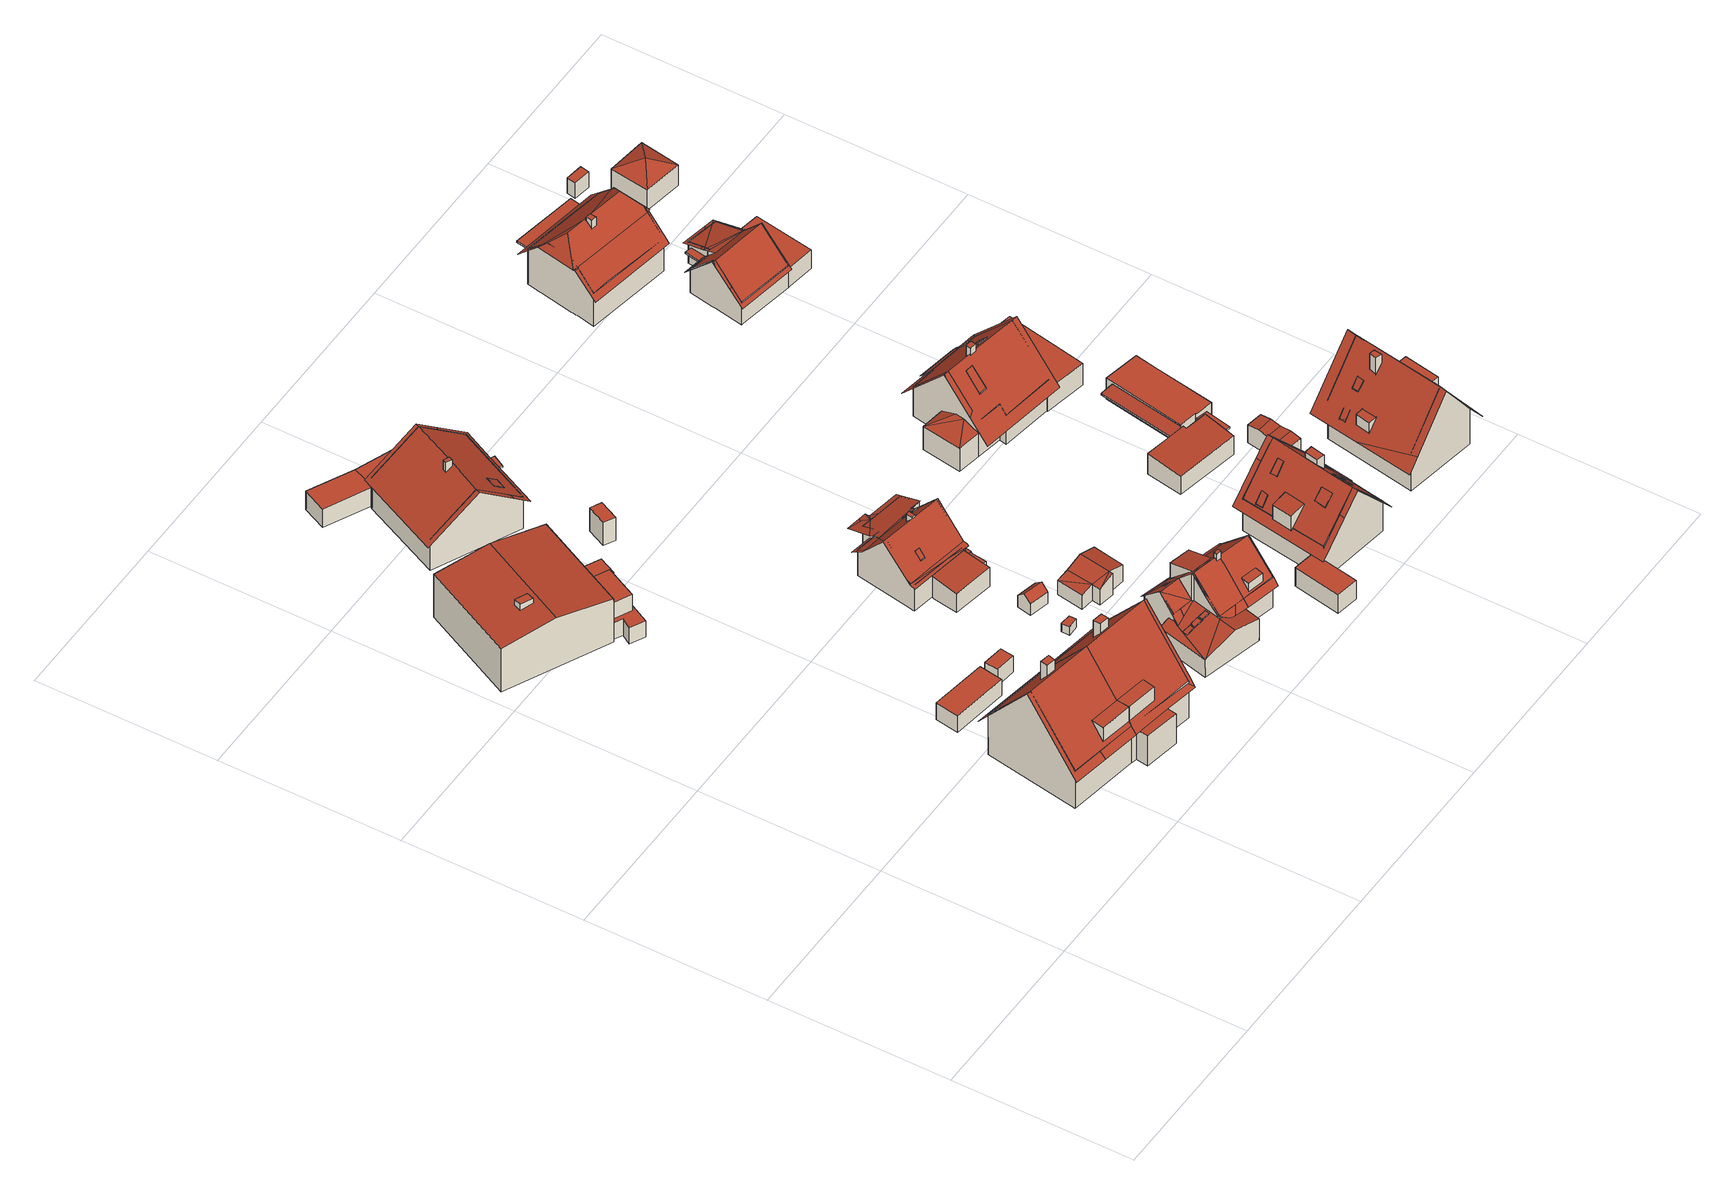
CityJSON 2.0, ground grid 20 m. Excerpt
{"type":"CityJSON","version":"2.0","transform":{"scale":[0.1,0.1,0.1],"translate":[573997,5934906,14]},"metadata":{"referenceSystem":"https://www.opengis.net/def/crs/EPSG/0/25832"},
"CityObjects":{
"building1":{"type":"Building","attributes":{"Grundfläche 2D":"84.843298","Grundhöhe NN":"15.138"},"children":["building1-1","building1-2"],"geometry":[{"type":"Solid","lod":"3","boundaries":[[[[0,1,2,3,4,5,6,7]],[[8,9,10,7,6,5]],[[11,6,12,13,14]],[[2,11,14,15]],[[4,3,2,15,16,8,5]],[[12,8,16,13]],[[15,14,13,16]],[[10,9,8,12,6,7]],[[11,2,1,0,7,6]]]],"semantics":{"surfaces":[{"type":"RoofSurface"},{"type":"WallSurface"},{"type":"GroundSurface"}],"values":[[0,0,1,1,1,1,2,0,0]]}}]},
"building1-1":{"type":"BuildingInstallation","parents":["building1"],"geometry":[{"type":"MultiSurface","lod":"3","boundaries":[[[17,18,19,20]],[[20,19,21,22]],[[17,20,22,23]],[[18,17,23,24]],[[19,18,24,21]]],"semantics":{"surfaces":[{"type":"RoofSurface"},{"type":"WallSurface"}],"values":[0,1,1,1,1]}}]},
"building1-2":{"type":"BuildingInstallation","parents":["building1"],"geometry":[{"type":"MultiSurface","lod":"3","boundaries":[[[25,26,4,27]],[[4,26,3]],[[28,25,27]],[[28,3,26,25]]],"semantics":{"surfaces":[{"type":"RoofSurface"},{"type":"WallSurface"}],"values":[0,1,1,1]}}]},
"building2":{"type":"Building","attributes":{"Grundfläche 2D":"164.788471","Grundhöhe NN":"14.976"},"children":["building2-1"],"geometry":[{"type":"Solid","lod":"3","boundaries":[[[[29,30,31,32]],[[32,31,33,34,35]],[[36,37,38,39,40]],[[41,42,43,44,45,46,47,48]],[[49,50,51,52]],[[37,47,46,38]],[[38,46,53,54,39]],[[40,39,54,55]],[[43,42,56,57]],[[44,43,57,58]],[[45,44,58,59]],[[46,45,59,53]],[[30,29,60,61]],[[33,31,30,61,62]],[[49,52,36,40,55,63,35,34,33,62,56,42,41]],[[60,29,32,35,63]],[[49,41,48,50]],[[51,50,48,47,37]],[[51,37,36,52]],[[53,59,58,57,56,62,61,60,63,55,54]]]],"semantics":{"surfaces":[{"type":"RoofSurface"},{"type":"WallSurface"},{"type":"GroundSurface"}],"values":[[0,0,0,0,0,1,1,1,1,1,1,1,1,1,1,1,1,1,1,2]]}}]},
"building2-1":{"type":"BuildingInstallation","parents":["building2"],"geometry":[{"type":"MultiSurface","lod":"3","boundaries":[[[64,65,66,67]],[[68,69,67,66]],[[64,67,69,70]],[[70,71,65,64]],[[66,65,71,68]]],"semantics":{"surfaces":[{"type":"RoofSurface"},{"type":"WallSurface"}],"values":[0,1,1,1,1]}}]},
"building3":{"type":"Building","attributes":{"Grundfläche 2D":"16.963476","Grundhöhe NN":"15.530"},"geometry":[{"type":"Solid","lod":"3","boundaries":[[[[72,73,74,75]],[[76,77,75,74]],[[77,78,72,75]],[[78,79,73,72]],[[79,76,74,73]],[[79,78,77,76]]]],"semantics":{"surfaces":[{"type":"RoofSurface"},{"type":"WallSurface"},{"type":"GroundSurface"}],"values":[[0,1,1,1,1,2]]}}]},
"building4":{"type":"Building","attributes":{"Grundfläche 2D":"91.814912","Grundhöhe NN":"15.109"},"children":["building4-1","building4-2"],"geometry":[{"type":"Solid","lod":"3","boundaries":[[[[5,80,81,82,83,9,84,8]],[[85,86,81,80,5,4,3,87,2,1,88,89]],[[90,91,92,93]],[[94,95,93,92]],[[96,97,91,90]],[[92,91,97,94]],[[15,2,87,3,4,5,8,16,98,99]],[[93,95,100,101,102,103,2,15,96,90]],[[104,105,106,107,80,108,101,100,109]],[[8,106,105,16]],[[109,100,95,94,97,96,15,99,98,16,105,104]],[[9,83,82,81,80,107,106,8,84]],[[80,81,86,85,89,88,1,2,103,102,101,108]]]],"semantics":{"surfaces":[{"type":"RoofSurface"},{"type":"WallSurface"},{"type":"GroundSurface"}],"values":[[0,0,0,1,1,1,1,1,1,1,2,0,0]]}}]},
"building4-1":{"type":"BuildingInstallation","parents":["building4"],"geometry":[{"type":"MultiSurface","lod":"3","boundaries":[[[110,111,112,113]],[[113,112,114,115]],[[110,113,115,116]],[[111,110,116,117]],[[112,111,117,114]]],"semantics":{"surfaces":[{"type":"RoofSurface"},{"type":"WallSurface"}],"values":[0,1,1,1,1]}}]},
"building4-2":{"type":"BuildingInstallation","parents":["building4"],"geometry":[{"type":"MultiSurface","lod":"3","boundaries":[[[4,26,118,119,120]],[[26,4,3]],[[3,121,118,26]],[[118,121,119]]],"semantics":{"surfaces":[{"type":"RoofSurface"},{"type":"WallSurface"}],"values":[0,1,1,1]}}]},
"building5":{"type":"Building","attributes":{"Grundfläche 2D":"3.548880","Grundhöhe NN":"15.530"},"geometry":[{"type":"Solid","lod":"3","boundaries":[[[[122,123,124,125]],[[126,127,125,124]],[[127,128,122,125]],[[128,129,123,122]],[[129,126,124,123]],[[129,128,127,126]]]],"semantics":{"surfaces":[{"type":"RoofSurface"},{"type":"WallSurface"},{"type":"GroundSurface"}],"values":[[0,1,1,1,1,2]]}}]},
"building6":{"type":"Building","attributes":{"Grundfläche 2D":"101.129961","Grundhöhe NN":"14.957"},"children":["building6-1","building6-2","building6-3"],"geometry":[{"type":"Solid","lod":"3","boundaries":[[[[130,131,132,133,134,135,136,137]],[[137,136,135,134,133,138,139]],[[140,141,142,143]],[[144,134,141,140,145]],[[146,144,145,147]],[[143,142,136,146,147]],[[145,140,143,147]],[[137,139,138,133,134,144,146,136]],[[133,132,131,130,137,136,142,141,134]]]],"semantics":{"surfaces":[{"type":"RoofSurface"},{"type":"WallSurface"},{"type":"GroundSurface"}],"values":[[0,0,1,1,1,1,2,0,0]]}}]},
"building6-1":{"type":"BuildingInstallation","parents":["building6"],"geometry":[{"type":"MultiSurface","lod":"3","boundaries":[[[148,149,150,151]],[[148,151,152,153]],[[149,148,153,154]],[[151,150,155,152]],[[149,154,155,150]]],"semantics":{"surfaces":[{"type":"RoofSurface"},{"type":"WallSurface"}],"values":[0,1,1,1,1]}}]},
"building6-2":{"type":"BuildingInstallation","parents":["building6"],"geometry":[{"type":"MultiSurface","lod":"3","boundaries":[[[156,157,158,159]],[[159,158,160,161]],[[156,159,161,162]],[[162,163,157,156]],[[158,157,163,160]]],"semantics":{"surfaces":[{"type":"RoofSurface"},{"type":"WallSurface"}],"values":[0,1,1,1,1]}}]},
"building6-3":{"type":"BuildingInstallation","parents":["building6"],"geometry":[{"type":"MultiSurface","lod":"3","boundaries":[[[164,165,166,167,168]],[[169,170,171,164,168,167]],[[165,164,171,172]],[[172,173,166,165]],[[166,173,169,167]],[[171,170,169,173,172]]],"semantics":{"surfaces":[{"type":"RoofSurface"},{"type":"WallSurface"},{"type":"OuterCeilingSurface"}],"values":[0,1,1,1,1,2]}}]},
"building7":{"type":"Building","attributes":{"Grundfläche 2D":"0.985546","Grundhöhe NN":"15.724"},"geometry":[{"type":"Solid","lod":"3","boundaries":[[[[174,175,176,177]],[[178,179,177,176]],[[179,180,174,177]],[[180,181,175,174]],[[181,178,176,175]],[[181,180,179,178]]]],"semantics":{"surfaces":[{"type":"RoofSurface"},{"type":"WallSurface"},{"type":"GroundSurface"}],"values":[[0,1,1,1,1,2]]}}]},
"building8":{"type":"Building","attributes":{"Grundfläche 2D":"32.777733","Grundhöhe NN":"15.056"},"geometry":[{"type":"Solid","lod":"3","boundaries":[[[[182,183,184,185]],[[186,183,182,187,188,189]],[[185,184,190,191]],[[185,191,192,182]],[[183,193,190,184]],[[187,182,192,194]],[[188,187,194,195]],[[189,188,195,196]],[[186,189,196,197]],[[183,186,197,193]],[[193,197,196,195,194,192,191,190]]]],"semantics":{"surfaces":[{"type":"RoofSurface"},{"type":"WallSurface"},{"type":"GroundSurface"}],"values":[[0,0,1,1,1,1,1,1,1,1,2]]}}]},
"building9":{"type":"Building","attributes":{"Grundfläche 2D":"3.017196","Grundhöhe NN":"14.631"},"geometry":[{"type":"Solid","lod":"3","boundaries":[[[[198,199,200,201]],[[202,203,201,200]],[[203,204,198,201]],[[204,205,199,198]],[[205,202,200,199]],[[205,204,203,202]]]],"semantics":{"surfaces":[{"type":"RoofSurface"},{"type":"WallSurface"},{"type":"GroundSurface"}],"values":[[0,1,1,1,1,2]]}}]},
"building10":{"type":"Building","attributes":{"Grundfläche 2D":"3.704579","Grundhöhe NN":"15.620"},"geometry":[{"type":"Solid","lod":"3","boundaries":[[[[206,207,208,209]],[[210,206,209,211]],[[211,209,208,212,213]],[[210,211,213,214]],[[207,206,210,214,215]],[[208,207,215,212]],[[213,212,215,214]]]],"semantics":{"surfaces":[{"type":"RoofSurface"},{"type":"WallSurface"},{"type":"GroundSurface"}],"values":[[0,0,1,1,1,1,2]]}}]},
"building11":{"type":"Building","attributes":{"Grundfläche 2D":"77.736679","Grundhöhe NN":"15.271"},"children":["building11-1","building11-2","building11-3","building11-4"],"geometry":[{"type":"Solid","lod":"3","boundaries":[[[[216,217,218,219,220,221]],[[219,218,217,222,223,224]],[[225,226,222,217,216,221,227,228,229,230,231]],[[232,233,234,226,235]],[[230,229,228,236,237,232,235,226,225,231]],[[232,237,236,238,239]],[[240,241,242,243,232,239,238,244,245,246]],[[246,247,248]],[[241,240,246,248,242]],[[249,250,251,234,233,232]],[[252,253,254,255,256,257,258,259,260]],[[261,262,263,264,265,266]],[[267,268,269,270,271,272]],[[232,243,249]],[[268,267,273,274]],[[275,276,270,269,268,274,277]],[[278,279,271,270,276,275]],[[280,281,282,249,243,283,284,285]],[[286,287,288,289,217,290,225,235,233,281,280,291]],[[218,264,272,271,292]],[[287,293,265,264,218,294,288]],[[216,292,271,279,278,295,296,297,256,255,254,237,298,229,299]],[[300,239,237,254,253,252]],[[258,301,302,303,304,300,252,260,259]],[[305,302,301,306]],[[307,240,308,309,305,306,310]],[[310,284,283,311,241,307]],[[312,257,256,297]],[[312,301,258,257]],[[293,313,314,261,266,265]],[[262,261,314,315]],[[267,272,264,263,262,315,273]],[[293,287,286,291,280,285,284,310,306,301,312,297,296,295,278,275,277,274,273,315,314,313]],[[218,292,216,221,220,219]],[[218,219,224,294]],[[216,299,229,228,227,221]],[[229,298,237,236,228]],[[237,239,238,236]],[[239,300,238]],[[244,238,300,304,303,302,305,309,308,240,246,245]],[[240,247,246]],[[307,241,311,242,248,247,240]],[[250,249,282,281,233,234,251]],[[235,226,234,233]],[[290,217,222,226,225]],[[225,226,235]],[[217,289,288,294,224,223,222]],[[243,242,311,283]]]],"semantics":{"surfaces":[{"type":"RoofSurface"},{"type":"WallSurface"},{"type":"GroundSurface"}],"values":[[0,0,0,0,0,0,0,0,0,0,0,0,0,1,1,1,1,1,1,1,1,1,1,1,1,1,1,1,1,1,1,1,2,0,0,0,0,0,0,0,0,0,0,0,0,0,0,0]]}}]},
"building11-1":{"type":"BuildingInstallation","parents":["building11"],"geometry":[{"type":"MultiSurface","lod":"3","boundaries":[[[316,317,318,319]],[[320,321,317,316]],[[317,321,231,318]],[[231,230,319,318]],[[230,320,316,319]]],"semantics":{"surfaces":[{"type":"RoofSurface"},{"type":"WallSurface"}],"values":[0,1,1,1,1]}}]},
"building11-2":{"type":"BuildingInstallation","parents":["building11"],"geometry":[{"type":"MultiSurface","lod":"3","boundaries":[[[322,323,324,325,326]],[[324,323,327,328]],[[326,325,329,322]],[[322,326,322,330]],[[323,322,330,327]],[[325,324,328,329]]],"semantics":{"surfaces":[{"type":"RoofSurface"},{"type":"WallSurface"}],"values":[0,1,1,1,1,1]}}]},
"building11-3":{"type":"BuildingInstallation","parents":["building11"],"geometry":[{"type":"MultiSurface","lod":"3","boundaries":[[[331,332,333,334,335,336]],[[335,337,338,339,331,336]],[[339,340,332,331]],[[333,332,340,341]],[[337,335,334,333,341,342]]],"semantics":{"surfaces":[{"type":"RoofSurface"},{"type":"WallSurface"}],"values":[0,1,1,1,1]}}]},
"building11-4":{"type":"BuildingInstallation","parents":["building11"],"geometry":[{"type":"MultiSurface","lod":"3","boundaries":[[[271,270,343,344,345]],[[271,279,276,346,343,270]],[[344,343,346,347]],[[347,348,345,344]],[[345,348,279,271]],[[348,347,346,276,279]]],"semantics":{"surfaces":[{"type":"RoofSurface"},{"type":"WallSurface"},{"type":"OuterCeilingSurface"}],"values":[0,1,1,1,1,2]}}]},
"building12":{"type":"Building","attributes":{"Grundfläche 2D":"87.679814","Grundhöhe NN":"15.736"},"children":["building12-1","building12-2","building12-3","building12-4","building12-5","building12-6","building12-7"],"geometry":[{"type":"MultiSurface","lod":"3","boundaries":[[[349,350,351,352]],[[350,353,354,355]],[[355,351,350]],[[354,356,357,355]],[[358,359,360,361,362,363]],[[364,365,361]],[[359,358,366,367,368,364,361,360]],[[369,370,371]],[[372,373,374,369,371,375,376,377,378]],[[379,380,373,372,381,382]],[[374,373,383,384,385,364,368,367,366,358,386,387]],[[388,362,389,390,391]],[[358,363,362,388,391]],[[392,364,385,384,383,373,380,379,393,394]],[[369,374,387]],[[395,370,369,387,369]],[[369,387,386,358]],[[358,395,369]],[[396,397,398,399,400,401]],[[358,391,395]],[[402,403,349,352]],[[354,353,404,405]],[[406,407,357,356]],[[355,357,407,408]],[[402,352,351,355,408]],[[409,410,399,398]],[[400,399,410,411]],[[411,412,401,400]],[[413,414,415,350,349,403]],[[416,380,414,413,417]],[[397,396,401,412,418,366,384,419,420,416,417,409,398]],[[421,366,418,422]],[[423,360,421,422,424]],[[425,406,356,354,426,388,363,423,424,427]],[[426,354,405,428,404,369,395,391]],[[369,353,350,415]],[[404,353,369]],[[417,413,403,402,408,407,406,425,427,424,422,418,412,411,410,409],[428,405,404]],[[423,363,362,361,365,360]],[[388,426,391,390,389,362]],[[363,388,362]],[[369,415,377,376,375,371]],[[380,379,382,381,372,378,377,415,414]],[[380,416,420,419,384,385,364,392,394,393,379]],[[360,365,364,421]],[[364,385,384,366,367,368]],[[368,367,366,421,364]],[[395,369,370]]],"semantics":{"surfaces":[{"type":"RoofSurface"},{"type":"WallSurface"},{"type":"GroundSurface"}],"values":[0,0,0,0,0,0,0,0,0,0,0,0,0,0,0,0,0,0,0,1,1,1,1,1,1,1,1,1,1,1,1,1,1,1,1,1,1,2,0,0,0,0,0,0,0,0,0,0]}}]},
"building12-1":{"type":"BuildingInstallation","parents":["building12"],"geometry":[{"type":"MultiSurface","lod":"3","boundaries":[[[429,430,431,432]],[[431,430,433,434]],[[432,431,434,435]],[[429,432,435,436]],[[430,429,436,433]]],"semantics":{"surfaces":[{"type":"RoofSurface"},{"type":"WallSurface"}],"values":[0,1,1,1,1]}}]},
"building12-2":{"type":"BuildingInstallation","parents":["building12"],"geometry":[{"type":"MultiSurface","lod":"3","boundaries":[[[437,438,439,440,441,442]],[[443,444,442,441]],[[444,445,437,442]],[[439,438,437,445,446]],[[446,447,443,441,440,439]]],"semantics":{"surfaces":[{"type":"RoofSurface"},{"type":"WallSurface"}],"values":[0,1,1,1,1]}}]},
"building12-3":{"type":"BuildingInstallation","parents":["building12"],"geometry":[{"type":"MultiSurface","lod":"3","boundaries":[[[448,449,450,451,452,453]],[[454,455,451,450]],[[456,448,453,452,457,458]],[[456,459,454,450,449,448]],[[455,457,452,451]]],"semantics":{"surfaces":[{"type":"RoofSurface"},{"type":"WallSurface"}],"values":[0,1,1,1,1]}}]},
"building12-4":{"type":"BuildingInstallation","parents":["building12"],"geometry":[{"type":"MultiSurface","lod":"3","boundaries":[[[460,461,462,463]],[[464,462,461]],[[465,460,463]],[[465,464,461,460]]],"semantics":{"surfaces":[{"type":"RoofSurface"},{"type":"WallSurface"}],"values":[0,1,1,1]}}]},
"building12-5":{"type":"BuildingInstallation","parents":["building12"],"geometry":[{"type":"MultiSurface","lod":"3","boundaries":[[[466,467,468,469,470,471,472]],[[473,470,469,468,474,374]],[[471,470,473,475]],[[472,471,475,373]],[[373,476,466,472]],[[468,467,466,476,474]]],"semantics":{"surfaces":[{"type":"RoofSurface"},{"type":"WallSurface"}],"values":[0,1,1,1,1,1]}}]},
"building12-6":{"type":"BuildingInstallation","parents":["building12"],"geometry":[{"type":"MultiSurface","lod":"3","boundaries":[[[477,478,479,387,480,383,481,482,483,484,477,485]],[[386,479,478,477,485,486,367]],[[481,487,482]],[[488,368,486,485,477,484,483,482,487,385]]],"semantics":{"surfaces":[{"type":"RoofSurface"},{"type":"WallSurface"}],"values":[0,1,1,1]}}]},
"building12-7":{"type":"BuildingInstallation","parents":["building12"],"geometry":[{"type":"MultiSurface","lod":"3","boundaries":[[[489,490,491,492,493]],[[489,493,494]],[[494,493,492,495,496]],[[496,359,497,490,489,494]],[[497,498,491,490]],[[498,495,492,491]]],"semantics":{"surfaces":[{"type":"RoofSurface"},{"type":"WallSurface"}],"values":[0,0,1,1,1,1]}}]},
"building13":{"type":"Building","attributes":{"Grundfläche 2D":"18.394042","Grundhöhe NN":"15.685"},"geometry":[{"type":"Solid","lod":"3","boundaries":[[[[499,500,501]],[[502,500,499]],[[503,499,504]],[[505,502,499,503]],[[503,504,506]],[[507,505,503,508]],[[501,500,509,510]],[[499,501,510,511]],[[504,499,511,512]],[[506,504,512,513]],[[503,506,513,514]],[[508,503,514,515]],[[507,508,515,516]],[[500,502,505,507,516,509]],[[516,515,514,513,512,511,510,509]]]],"semantics":{"surfaces":[{"type":"RoofSurface"},{"type":"WallSurface"},{"type":"GroundSurface"}],"values":[[0,0,0,0,0,0,1,1,1,1,1,1,1,1,2]]}}]},
"building14":{"type":"Building","attributes":{"Grundfläche 2D":"96.926875","Grundhöhe NN":"15.907"},"children":["building14-1","building14-2","building14-3","building14-4","building14-5","building14-6","building14-7","building14-8","building14-9"],"geometry":[{"type":"Solid","lod":"3","boundaries":[[[[517,518,519,520,521,522,523]],[[521,520,519,518,517,524,525,526,527],[528,529,528,525]],[[530,531,532,533,534,535]],[[536,537,538,539]],[[540,520,536,539,541]],[[530,542,540,541,543,531]],[[544,538,537,518,542,530,535]],[[545,532,531,543]],[[533,532,545,546]],[[534,533,546,547]],[[547,544,535,534]],[[539,538,544,547,546,545,543,541]],[[524,517,518,537,536,520,521,527,526,525]],[[518,517,523,522,521,520,540,542]]]],"semantics":{"surfaces":[{"type":"RoofSurface"},{"type":"WallSurface"},{"type":"GroundSurface"}],"values":[[0,0,0,1,1,1,1,1,1,1,1,2,0,0]]}}]},
"building14-1":{"type":"BuildingInstallation","parents":["building14"],"geometry":[{"type":"MultiSurface","lod":"3","boundaries":[[[548,549,550,551,552]],[[549,548,553,554]],[[550,549,554,555]],[[551,550,555,556]],[[552,551,556,557]],[[548,552,557,553]]],"semantics":{"surfaces":[{"type":"RoofSurface"},{"type":"WallSurface"}],"values":[0,1,1,1,1,1]}}]},
"building14-2":{"type":"BuildingInstallation","parents":["building14"],"geometry":[{"type":"MultiSurface","lod":"3","boundaries":[[[558,559,560,561]],[[560,559,562,563]],[[559,558,564,562]],[[561,560,563,565]],[[558,561,565,564]]],"semantics":{"surfaces":[{"type":"RoofSurface"},{"type":"WallSurface"}],"values":[0,1,1,1,1]}}]},
"building14-3":{"type":"BuildingInstallation","parents":["building14"],"geometry":[{"type":"MultiSurface","lod":"3","boundaries":[[[566,567,568,569]],[[568,567,570,571]],[[572,573,566,569]],[[569,568,571,572]],[[573,570,567,566]]],"semantics":{"surfaces":[{"type":"RoofSurface"},{"type":"WallSurface"}],"values":[0,1,1,1,1]}}]},
"building14-4":{"type":"BuildingInstallation","parents":["building14"],"geometry":[{"type":"MultiSurface","lod":"3","boundaries":[[[574,575,576,577]],[[577,576,578,579]],[[574,577,579,580]],[[575,574,580,581]],[[576,575,581,578]]],"semantics":{"surfaces":[{"type":"RoofSurface"},{"type":"WallSurface"}],"values":[0,1,1,1,1]}}]},
"building14-5":{"type":"BuildingInstallation","parents":["building14"],"geometry":[{"type":"MultiSurface","lod":"3","boundaries":[[[582,583,584,585]],[[584,583,586,587]],[[582,585,588,589]],[[585,584,587,588]],[[583,582,589,586]]],"semantics":{"surfaces":[{"type":"RoofSurface"},{"type":"WallSurface"}],"values":[0,1,1,1,1]}}]},
"building14-6":{"type":"BuildingInstallation","parents":["building14"],"geometry":[{"type":"MultiSurface","lod":"3","boundaries":[[[590,591,592,593]],[[590,593,594,595]],[[593,592,596,594]],[[591,590,595,597]],[[592,591,597,596]]],"semantics":{"surfaces":[{"type":"RoofSurface"},{"type":"WallSurface"}],"values":[0,1,1,1,1]}}]},
"building14-7":{"type":"BuildingInstallation","parents":["building14"],"geometry":[{"type":"MultiSurface","lod":"3","boundaries":[[[598,599,600,601]],[[600,602,603,601]],[[603,604,598,601]],[[599,598,604,605]],[[600,599,605,602]]],"semantics":{"surfaces":[{"type":"RoofSurface"},{"type":"WallSurface"}],"values":[0,1,1,1,1]}}]},
"building14-8":{"type":"BuildingInstallation","parents":["building14"],"geometry":[{"type":"MultiSurface","lod":"3","boundaries":[[[606,607,608,609]],[[609,608,610,611]],[[606,609,611,612]],[[607,606,612,613]],[[608,607,613,610]]],"semantics":{"surfaces":[{"type":"RoofSurface"},{"type":"WallSurface"}],"values":[0,1,1,1,1]}}]},
"building14-9":{"type":"BuildingInstallation","parents":["building14"],"geometry":[{"type":"MultiSurface","lod":"3","boundaries":[[[614,615,616]],[[616,615,617,618]],[[619,618,617,620,529]],[[621,622,614,616]],[[622,528,615,614]],[[528,620,617,615]],[[619,621,616,618]]],"semantics":{"surfaces":[{"type":"RoofSurface"},{"type":"WallSurface"}],"values":[0,0,1,1,1,1,1]}}]},
"building15":{"type":"Building","attributes":{"Grundfläche 2D":"28.962793","Grundhöhe NN":"15.328"},"children":["building15-1","building15-2"],"geometry":[{"type":"Solid","lod":"3","boundaries":[[[[623,624,625,626,627,628,629,630,631]],[[625,624,632,633]],[[626,625,633,634]],[[635,628,627,626,634,636,637]],[[638,629,628,635,637,636,639,640]],[[638,640,639,629]],[[630,629,639,641]],[[631,630,641,642,643,644]],[[642,632,624,623,631,644,643]],[[642,641,639,636,634,633,632]]]],"semantics":{"surfaces":[{"type":"RoofSurface"},{"type":"WallSurface"},{"type":"GroundSurface"}],"values":[[0,1,1,1,1,1,1,1,1,2]]}}]},
"building15-1":{"type":"BuildingInstallation","parents":["building15"],"geometry":[{"type":"MultiSurface","lod":"3","boundaries":[[[645,646,638,635,647,648,649]],[[649,650,651,652,646,645]],[[652,640,638,646]],[[640,637,635,638]],[[637,653,647,635]],[[653,654,648,647]],[[654,650,649,648]],[[651,650,654,653,637,640,652]]],"semantics":{"surfaces":[{"type":"RoofSurface"},{"type":"WallSurface"},{"type":"OuterCeilingSurface"}],"values":[0,1,1,1,1,1,1,2]}}]},
"building15-2":{"type":"BuildingInstallation","parents":["building15"],"geometry":[{"type":"MultiSurface","lod":"3","boundaries":[[[655,656,644,657,658]],[[643,659,657,644]],[[659,660,658,657]],[[660,661,655,658]],[[661,662,656,655]],[[662,643,644,656]],[[643,662,661,660,659]]],"semantics":{"surfaces":[{"type":"RoofSurface"},{"type":"WallSurface"},{"type":"OuterCeilingSurface"}],"values":[0,1,1,1,1,1,2]}}]},
"building16":{"type":"Building","attributes":{"Grundfläche 2D":"134.554190","Grundhöhe NN":"15.185"},"children":["building16-1","building16-2","building16-3"],"geometry":[{"type":"Solid","lod":"3","boundaries":[[[[663,664,665,666,667,668,669,670]],[[665,664,663,670,671,672,673,674,667,666]],[[673,672,675,676,677]],[[678,679,680]],[[679,681,682]],[[682,680,679]],[[682,681,683]],[[684,685,686,687,688,689]],[[684,690,691,692,693,685]],[[694,695,663,690,684,689,696]],[[697,698,694,696,699]],[[700,697,699,701]],[[702,700,701,703]],[[704,702,703,705]],[[706,704,705,707]],[[681,679,678,708,709,666,706,707,710,683]],[[711,709,708,712]],[[691,711,712,692]],[[710,713,682,683]],[[680,682,713,714]],[[714,708,678,680]],[[693,715,686,685]],[[687,686,715,716]],[[688,687,716,717]],[[717,696,689,688]],[[717,716,715,693,692,712,708,714,713,710,707,705,703,701,699,696]],[[700,672,671,670,663,695,694,698,697]],[[676,675,672]],[[676,672,700]],[[677,676,700,702]],[[677,702,673]],[[667,674,673,702,704,706,666]],[[711,691,690,663,670,669,668,667,666,709]]]],"semantics":{"surfaces":[{"type":"RoofSurface"},{"type":"WallSurface"},{"type":"GroundSurface"}],"values":[[0,0,0,0,0,0,0,0,1,1,1,1,1,1,1,1,1,1,1,1,1,1,1,1,1,2,0,0,0,0,0,0,0]]}}]},
"building16-1":{"type":"BuildingInstallation","parents":["building16"],"geometry":[{"type":"MultiSurface","lod":"3","boundaries":[[[718,719,720,721]],[[721,720,722,723]],[[718,721,723,724]],[[719,718,724,725]],[[720,719,725,722]]],"semantics":{"surfaces":[{"type":"RoofSurface"},{"type":"WallSurface"}],"values":[0,1,1,1,1]}}]},
"building16-2":{"type":"BuildingInstallation","parents":["building16"],"geometry":[{"type":"MultiSurface","lod":"3","boundaries":[[[726,727,728,729]],[[729,728,730,731]],[[726,729,731,732]],[[727,726,732,733]],[[728,727,733,730]]],"semantics":{"surfaces":[{"type":"RoofSurface"},{"type":"WallSurface"}],"values":[0,1,1,1,1]}}]},
"building16-3":{"type":"BuildingInstallation","parents":["building16"],"geometry":[{"type":"MultiSurface","lod":"3","boundaries":[[[734,735,736,737]],[[735,734,738,739]],[[665,740,736,735,739]],[[737,736,740,741]],[[734,737,741,664,738]]],"semantics":{"surfaces":[{"type":"RoofSurface"},{"type":"WallSurface"}],"values":[0,1,1,1,1]}}]},
"building17":{"type":"Building","attributes":{"Grundfläche 2D":"8.961042","Grundhöhe NN":"15.328"},"geometry":[{"type":"Solid","lod":"3","boundaries":[[[[742,743,744,745]],[[746,742,745,747]],[[748,746,747,749]],[[750,748,749,751]],[[751,749,747,745,744,752,753]],[[750,751,753,754]],[[743,742,746,748,750,754,755]],[[744,743,755,752]],[[753,752,755,754]]]],"semantics":{"surfaces":[{"type":"RoofSurface"},{"type":"WallSurface"},{"type":"GroundSurface"}],"values":[[0,0,0,0,1,1,1,1,2]]}}]},
"building18":{"type":"Building","attributes":{"Grundfläche 2D":"38.127133","Grundhöhe NN":"15.328"},"geometry":[{"type":"Solid","lod":"3","boundaries":[[[[756,757,758,759,760,761,762]],[[759,758,757,763,764,765]],[[760,759,765,766]],[[657,761,760,766,767,659]],[[652,646,762,761,657,659,767,768]],[[757,756,762,646,652,768,769,763]],[[763,769,768,767,766,765,764]]]],"semantics":{"surfaces":[{"type":"RoofSurface"},{"type":"WallSurface"},{"type":"GroundSurface"}],"values":[[0,1,1,1,1,1,2]]}}]},
"building19":{"type":"Building","attributes":{"Grundfläche 2D":"84.858110","Grundhöhe NN":"16.000"},"children":["building19-1","building19-2","building19-3","building19-4","building19-5"],"geometry":[{"type":"Solid","lod":"3","boundaries":[[[[770,771,772,773,774,775]],[[773,772,771,770,776,777]],[[778,779,780,781]],[[782,772,778,781,783]],[[784,782,783,785]],[[780,779,771,784,785]],[[781,780,785,783]],[[772,773,777,776,770,771,779,778]],[[782,784,771,770,775,774,773,772]]]],"semantics":{"surfaces":[{"type":"RoofSurface"},{"type":"WallSurface"},{"type":"GroundSurface"}],"values":[[0,0,1,1,1,1,2,0,0]]}}]},
"building19-1":{"type":"BuildingInstallation","parents":["building19"],"geometry":[{"type":"MultiSurface","lod":"3","boundaries":[[[786,787,788,789]],[[789,788,790,791]],[[786,789,791,792]],[[792,793,787,786]],[[787,793,790,788]]],"semantics":{"surfaces":[{"type":"RoofSurface"},{"type":"WallSurface"}],"values":[0,1,1,1,1]}}]},
"building19-2":{"type":"BuildingInstallation","parents":["building19"],"geometry":[{"type":"MultiSurface","lod":"3","boundaries":[[[794,795,796,797]],[[796,795,798]],[[799,794,797]],[[799,798,795,794]]],"semantics":{"surfaces":[{"type":"RoofSurface"},{"type":"WallSurface"}],"values":[0,1,1,1]}}]},
"building19-3":{"type":"BuildingInstallation","parents":["building19"],"geometry":[{"type":"MultiSurface","lod":"3","boundaries":[[[800,801,802,803]],[[801,800,804,805]],[[800,803,806,804]],[[805,807,802,801]],[[807,806,803,802]]],"semantics":{"surfaces":[{"type":"RoofSurface"},{"type":"WallSurface"}],"values":[0,1,1,1,1]}}]},
"building19-4":{"type":"BuildingInstallation","parents":["building19"],"geometry":[{"type":"MultiSurface","lod":"3","boundaries":[[[808,809,810,811,812]],[[812,811,813,814]],[[815,810,809,808,816,817]],[[811,810,815,813]],[[808,812,814,816]]],"semantics":{"surfaces":[{"type":"RoofSurface"},{"type":"WallSurface"}],"values":[0,1,1,1,1]}}]},
"building19-5":{"type":"BuildingInstallation","parents":["building19"],"geometry":[{"type":"MultiSurface","lod":"3","boundaries":[[[818,819,820,821]],[[822,820,819]],[[818,821,823]],[[819,818,823,822]]],"semantics":{"surfaces":[{"type":"RoofSurface"},{"type":"WallSurface"}],"values":[0,1,1,1]}}]},
"building20":{"type":"Building","attributes":{"Grundfläche 2D":"79.372394","Grundhöhe NN":"14.668"},"children":["building20-1","building20-2","building20-3"],"geometry":[{"type":"Solid","lod":"3","boundaries":[[[[824,825,826,827,828,829]],[[826,825,830,831,832,833,834,827]],[[835,836,837,838,839,840]],[[838,841,842,843,830,825,824,844,845,835,840,839],[846,847,846,842]],[[830,843,848,849,832,831]],[[829,828,845,844,824]],[[846,847,846,842]],[[849,848,843,842,841]],[[850,851,852,853,854]],[[855,856,857,858,859,860,861,862,831,863,848,842,846,847,839,850,854,864]],[[865,866,867,861,860]],[[852,840,868,869,844,829,826,870,871,866,865,872,873,874,875,876,877,853]],[[876,875,874,873,872,865,860,859,858,857,856,855,864,854,853,877]],[[871,870,826,829,828,827]],[[844,845,828,829]],[[869,868,840,835,845,844]],[[850,839,838,837,836,835,840,852,851]],[[839,847,846,842,841,838]],[[848,849,841,842]],[[832,849,848,863,831]],[[866,871,827,834,833,832,831,862,861,867]]]],"semantics":{"surfaces":[{"type":"RoofSurface"},{"type":"WallSurface"},{"type":"GroundSurface"}],"values":[[0,0,0,0,0,0,0,0,1,1,1,1,2,0,0,0,0,0,0,0,0]]}}]},
"building20-1":{"type":"BuildingInstallation","parents":["building20"],"geometry":[{"type":"MultiSurface","lod":"3","boundaries":[[[878,879,880,881,882]],[[880,879,883,884]],[[882,881,880,884,885,886]],[[886,887,878,882]],[[887,883,879,878]]],"semantics":{"surfaces":[{"type":"RoofSurface"},{"type":"WallSurface"}],"values":[0,1,1,1,1]}}]},
"building20-2":{"type":"BuildingInstallation","parents":["building20"],"geometry":[{"type":"MultiSurface","lod":"3","boundaries":[[[888,889,890,891]],[[888,891,892,893]],[[893,894,889,888]],[[890,889,894,895]],[[895,892,891,890]],[[893,892,895,894]]],"semantics":{"surfaces":[{"type":"RoofSurface"},{"type":"WallSurface"},{"type":"OuterCeilingSurface"}],"values":[0,1,1,1,1,2]}}]},
"building20-3":{"type":"BuildingInstallation","parents":["building20"],"geometry":[{"type":"MultiSurface","lod":"3","boundaries":[[[896,897,898,899]],[[899,898,900,901]],[[896,899,901,902]],[[897,896,902,903]],[[903,900,898,897]],[[903,902,901,900]]],"semantics":{"surfaces":[{"type":"RoofSurface"},{"type":"WallSurface"},{"type":"OuterCeilingSurface"}],"values":[0,1,1,1,1,2]}}]},
"building21":{"type":"Building","attributes":{"Grundfläche 2D":"51.230842","Grundhöhe NN":"14.651"},"children":["building21-1"],"geometry":[{"type":"Solid","lod":"3","boundaries":[[[[904,905,906,907,908]],[[908,909,910,911,912,910,913,906,905,904]],[[909,908,911,910]],[[914,915,913,910,912,916,917,918,919]],[[917,916,920]],[[915,914,919,918,921,922]],[[912,911,916]],[[923,924,925,919,926,927,928,929]],[[930,931,932,925,924,933]],[[934,935,910,936,914,937,931,930,938]],[[939,910,935,940]],[[941,905,939,940,942]],[[941,942,943,944,945,946,947,948,909,904]],[[949,916,950,928,927]],[[946,945,950,911,948,947]],[[916,911,950]],[[923,929,928,950,945,944,943,942,940,935,934,938,930,933,924]],[[905,941,904,908,907,906]],[[910,939,905,906,913]],[[949,927,926,919,918,917]],[[949,917,920]],[[919,925,932,931,937,914,915,922,921,918]],[[914,936,910,913,915]],[[904,909,908]],[[911,908,909,948]],[[949,920,916]]]],"semantics":{"surfaces":[{"type":"RoofSurface"},{"type":"WallSurface"},{"type":"GroundSurface"}],"values":[[0,0,0,0,0,0,1,1,1,1,1,1,1,1,1,1,2,0,0,0,0,0,0,0,0,0]]}}]},
"building21-1":{"type":"BuildingInstallation","parents":["building21"],"geometry":[{"type":"MultiSurface","lod":"3","boundaries":[[[951,952,953,947]],[[954,946,947,953]],[[951,947,946,955]],[[955,956,952,951]],[[956,954,953,952]],[[956,955,946,954]]],"semantics":{"surfaces":[{"type":"RoofSurface"},{"type":"WallSurface"},{"type":"OuterCeilingSurface"}],"values":[0,1,1,1,1,2]}}]},
"building22":{"type":"Building","attributes":{"Grundfläche 2D":"22.823754","Grundhöhe NN":"14.625"},"geometry":[{"type":"Solid","lod":"3","boundaries":[[[[957,958,959,960]],[[958,957,961,962]],[[959,958,962,963]],[[960,959,963,964]],[[957,960,964,961]],[[962,961,964,963]]]],"semantics":{"surfaces":[{"type":"RoofSurface"},{"type":"WallSurface"},{"type":"GroundSurface"}],"values":[[0,1,1,1,1,2]]}}]},
"building23":{"type":"Building","attributes":{"Grundfläche 2D":"2.061201","Grundhöhe NN":"14.541"},"geometry":[{"type":"Solid","lod":"3","boundaries":[[[[965,966,967,968]],[[969,970,968,967]],[[970,971,965,968]],[[971,972,966,965]],[[972,969,967,966]],[[972,971,970,969]]]],"semantics":{"surfaces":[{"type":"RoofSurface"},{"type":"WallSurface"},{"type":"GroundSurface"}],"values":[[0,1,1,1,1,2]]}}]},
"building24":{"type":"Building","attributes":{"Grundfläche 2D":"19.190910","Grundhöhe NN":"14.149"},"geometry":[{"type":"Solid","lod":"3","boundaries":[[[[973,974,975]],[[973,976,974]],[[973,975,977]],[[973,977,976]],[[978,979,975,974]],[[979,980,977,975]],[[980,981,976,977]],[[981,978,974,976]],[[981,980,979,978]]]],"semantics":{"surfaces":[{"type":"RoofSurface"},{"type":"WallSurface"},{"type":"GroundSurface"}],"values":[[0,0,0,0,1,1,1,1,2]]}}]}
},
"vertices":[
[152,80,52],[234,66,52],[235,72,59],[236,75,64],[238,90,82],[244,126,128],[166,139,128],[162,140,128],[253,177,64],[255,186,52],[172,200,52],[157,85,60],[175,191,63],[175,191,11],[157,85,11],[235,72,11],[253,177,11],
[215,143,126],[217,151,126],[206,153,126],[205,145,126],[206,153,102],[205,145,112],[215,143,112],[217,151,102],
[200,81,82],[236,75,82],[203,96,82],[200,81,64],
[59,724,66],[8,619,66],[63,593,74],[114,697,74],[119,565,66],[120,568,66],[170,670,66],[140,607,46],[162,596,46],[166,594,46],[175,613,46],[149,626,46],[123,572,31],[120,568,31],[131,562,31],[124,551,31],[140,543,31],[166,594,31],[162,596,31],[145,561,31],[123,572,52],[145,561,52],[162,596,52],[140,607,52],[166,594,10],[175,613,10],[149,626,10],[120,568,10],[131,562,10],[124,551,10],[140,543,10],[59,724,10],[8,619,10],[119,565,10],[170,670,10],
[69,622,79],[72,630,79],[59,636,79],[56,628,79],[59,636,71],[56,628,71],[69,622,73],[72,630,73],
[181,228,37],[244,219,36],[248,245,36],[185,254,37],[248,245,15],[185,254,15],[181,228,15],[244,219,15],
[324,113,128],[326,112,128],[335,163,64],[336,173,52],[253,179,62],[316,52,52],[317,57,59],[235,73,61],[242,65,52],[280,59,52],[242,70,50],[240,57,50],[279,50,50],[281,64,50],[279,50,11],[281,64,11],[242,70,11],[240,57,11],[236,75,11],[235,73,11],[314,58,11],[314,58,59],[284,63,59],[277,64,59],[324,114,11],[333,163,11],[333,163,64],[324,114,126],[323,109,123],[324,113,11],
[288,130,126],[289,138,126],[278,140,126],[277,132,126],[278,140,103],[277,132,114],[288,130,114],[289,138,104],
[271,69,82],[274,84,82],[266,85,82],[271,69,64],
[276,226,36],[278,241,36],[255,244,36],[253,229,36],[255,244,15],[253,229,15],[276,226,15],[278,241,15],
[204,708,47],[233,770,47],[250,806,47],[199,830,89],[197,826,89],[172,772,89],[155,737,89],[153,732,89],[147,854,47],[102,757,47],[244,804,10],[244,804,51],[202,715,51],[202,715,10],[150,848,51],[150,848,10],[109,759,51],[109,759,10],
[194,731,62],[199,742,62],[189,747,70],[184,736,70],[184,736,69],[194,731,61],[199,742,61],[189,747,69],
[164,776,96],[170,773,96],[172,777,96],[166,780,96],[172,777,88],[166,780,83],[164,776,83],[170,773,88],
[230,755,47],[237,768,47],[229,772,47],[222,759,47],[227,757,47],[222,759,45],[227,757,45],[230,755,45],[237,768,45],[229,772,45],
[343,215,28],[343,206,28],[355,206,28],[355,214,28],[355,206,17],[355,214,17],[343,215,17],[343,206,17],
[164,875,35],[153,847,35],[200,825,35],[213,856,35],[150,848,35],[116,899,35],[104,873,35],[151,850,35],[200,825,11],[213,856,11],[164,875,11],[153,847,11],[116,899,11],[104,873,11],[151,850,11],[150,848,11],
[225,642,36],[237,636,36],[247,657,36],[235,663,36],[247,657,6],[235,663,6],[225,642,6],[237,636,6],
[371,254,38],[373,262,31],[350,267,31],[349,259,38],[369,246,31],[347,251,31],[350,267,16],[347,251,16],[369,246,16],[373,262,16],
[368,339,48],[298,350,48],[345,339,47],[369,332,46],[370,335,47],[370,339,48],[295,350,48],[294,344,46],[321,340,46],[304,382,83],[300,383,83],[373,358,70],[375,370,83],[374,370,83],[344,375,83],[340,376,83],[329,405,52],[308,408,52],[305,409,52],[305,386,78],[380,397,52],[378,397,52],[380,400,51],[379,400,51],[353,430,42],[342,423,45],[331,417,47],[331,413,49],[391,399,51],[396,428,40],[359,434,40],[361,440,38],[336,444,38],[331,413,47],[331,417,44],[306,421,44],[379,401,33],[379,400,33],[378,397,33],[378,396,33],[377,388,33],[388,387,32],[390,399,32],[381,401,33],[380,401,33],[317,313,37],[362,305,38],[363,317,39],[366,335,41],[322,343,41],[321,340,41],[363,317,32],[372,315,32],[374,331,32],[375,334,32],[367,335,32],[366,335,32],[363,317,13],[372,315,13],[375,334,13],[375,334,30],[374,331,13],[367,335,13],[367,335,30],[310,417,13],[310,417,46],[314,416,47],[340,411,49],[340,411,13],[331,413,13],[298,349,13],[298,347,13],[298,347,47],[298,349,48],[299,353,51],[299,353,13],[367,335,47],[322,343,13],[305,346,47],[368,339,13],[368,341,13],[377,388,13],[378,396,54],[368,341,50],[379,401,51],[390,399,13],[390,399,51],[381,401,51],[380,401,51],[394,423,42],[394,423,13],[343,432,42],[363,428,42],[393,423,42],[343,432,13],[340,414,48],[388,387,13],[321,340,13],[317,313,13],[362,305,13],
[345,383,85],[341,383,85],[340,376,85],[344,375,85],[345,383,75],[341,383,75],
[321,361,64],[320,354,57],[325,353,57],[327,360,64],[321,361,65],[320,354,56],[325,353,56],[327,360,63],[321,361,63],
[373,398,53],[362,400,53],[361,392,62],[370,391,62],[372,390,62],[372,392,60],[372,390,61],[372,392,59],[373,398,52],[362,400,52],[361,392,61],[370,391,61],
[376,334,32],[380,357,32],[372,359,32],[376,334,30],[380,357,30],[372,359,30],
[435,74,45],[404,80,53],[399,60,53],[430,53,45],[412,113,53],[386,119,45],[362,70,40],[387,125,45],[376,128,40],[413,130,72],[405,143,62],[398,155,52],[395,160,48],[389,136,72],[390,135,72],[427,149,51],[428,152,47],[423,143,57],[425,146,54],[425,146,53],[412,113,89],[410,113,89],[406,97,72],[433,67,50],[444,105,89],[439,107,89],[405,92,67],[403,81,56],[411,74,51],[415,72,50],[481,96,89],[480,96,89],[472,58,50],[474,65,57],[441,113,83],[429,142,57],[428,146,53],[420,124,77],[428,116,83],[389,135,72],[383,112,45],[410,113,54],[410,114,54],[488,134,50],[489,128,55],[491,133,50],[410,114,89],[429,142,28],[430,141,28],[453,136,28],[456,151,28],[431,157,28],[428,142,28],[430,53,17],[435,74,17],[412,113,17],[386,119,17],[387,125,17],[376,128,17],[362,70,17],[453,136,17],[456,151,17],[431,157,17],[428,142,17],[473,65,17],[473,65,57],[404,80,56],[487,129,55],[487,129,17],[423,143,17],[430,141,57],[482,130,55],[424,149,51],[424,149,17],[394,156,52],[394,156,17],[389,135,17],[386,119,54],[390,135,17],[410,114,17],
[378,99,44],[386,97,47],[388,102,47],[379,105,44],[386,97,46],[388,102,46],[379,105,43],[378,99,43],
[398,99,51],[397,96,51],[397,94,51],[398,94,51],[405,92,53],[406,97,53],[405,92,52],[406,97,52],[398,99,50],[397,94,50],[398,94,50],
[397,100,50],[395,100,50],[389,102,48],[387,97,47],[396,94,50],[396,97,50],[389,102,47],[387,97,46],[397,100,49],[396,94,49],[396,97,49],[395,100,49],
[444,73,69],[462,69,69],[465,79,69],[447,84,69],[462,69,58],[444,73,58],
[444,107,96],[443,107,96],[439,108,96],[439,107,96],[438,104,96],[443,103,96],[444,105,96],[438,104,87],[439,108,88],[443,103,87],[444,107,88],
[425,146,74],[424,143,75],[419,118,82],[437,114,83],[442,113,83],[448,141,74],[428,146,74],[427,146,74],[425,147,74],[425,147,53],[448,141,53],[427,146,53],
[405,143,63],[404,143,63],[402,138,68],[408,137,68],[408,138,66],[409,142,63],[408,137,67],[409,142,62],[404,143,62],[402,138,67],
[393,212,38],[383,244,35],[378,214,35],[397,242,38],[410,204,45],[392,203,37],[415,239,45],[409,200,45],[435,236,39],[429,201,39],[383,244,17],[378,214,17],[393,212,17],[392,203,17],[409,200,17],[410,204,17],[429,201,17],[435,236,17],
[567,30,109],[568,36,109],[572,60,109],[585,134,109],[586,140,109],[537,148,52],[519,38,52],[614,22,52],[623,75,53],[628,74,47],[638,132,46],[588,65,92],[580,62,100],[528,43,43],[530,57,43],[507,61,43],[497,8,43],[522,4,43],[529,42,43],[626,128,59],[611,30,58],[611,30,19],[626,128,19],[543,141,61],[543,141,19],[528,43,62],[530,57,19],[529,42,19],[507,61,19],[497,8,19],[522,4,19],
[590,95,113],[581,96,113],[578,81,113],[587,79,113],[587,80,113],[590,95,94],[581,96,105],[578,81,106],[587,79,95],[587,80,95],
[621,104,62],[612,106,73],[611,98,72],[619,97,62],[612,106,72],[611,98,71],[621,104,61],[619,97,61],
[588,55,90],[580,57,101],[578,50,100],[587,48,90],[580,57,100],[578,50,99],[587,48,89],[588,55,89],
[554,69,87],[551,56,87],[561,54,98],[563,67,98],[561,54,97],[563,67,97],[554,69,86],[551,56,86],
[619,96,62],[610,98,72],[609,90,73],[618,88,62],[610,98,71],[609,90,72],[618,88,61],[619,96,61],
[563,123,87],[562,115,87],[572,114,99],[573,121,99],[573,121,98],[563,123,86],[572,114,98],[562,115,86],
[554,101,81],[536,104,78],[532,81,78],[550,78,81],[532,81,59],[550,78,80],[554,101,80],[536,104,59],
[542,126,63],[541,118,63],[549,117,73],[551,125,73],[549,117,72],[551,125,72],[542,126,62],[541,118,62],
[590,64,90],[588,65,93],[589,57,90],[581,66,101],[579,59,101],[579,59,100],[581,66,100],[589,57,89],[590,64,89],
[597,252,40],[565,258,40],[558,218,37],[629,204,37],[632,216,38],[637,240,40],[632,241,40],[612,245,40],[613,249,40],[565,258,13],[558,218,13],[629,204,13],[637,240,34],[637,240,13],[637,240,32],[632,241,34],[632,241,13],[632,241,32],[612,245,13],[613,249,13],[613,249,35],[613,249,38],
[634,247,34],[633,248,34],[632,216,34],[640,215,34],[646,244,34],[646,244,32],[634,247,32],[633,248,32],[632,216,32],[640,215,32],
[612,338,37],[597,252,37],[613,252,38],[627,335,38],[613,252,35],[627,335,35],[612,338,35],[597,252,35],
[597,426,99],[546,435,99],[539,436,99],[509,441,99],[503,442,99],[494,389,41],[595,373,41],[604,425,99],[612,477,41],[592,480,41],[543,488,41],[511,493,41],[593,484,37],[589,485,37],[543,493,37],[503,404,42],[506,422,49],[477,409,42],[508,432,49],[484,453,42],[510,449,42],[591,382,40],[587,382,40],[587,381,40],[634,372,40],[651,462,40],[604,471,40],[591,382,50],[530,391,50],[530,391,12],[587,382,12],[604,471,49],[600,443,80],[604,471,12],[587,474,49],[594,473,49],[587,474,12],[588,478,44],[588,478,12],[546,484,45],[546,484,12],[545,480,50],[545,480,12],[516,484,50],[516,484,12],[503,404,12],[503,404,58],[510,449,12],[532,399,59],[532,399,12],[484,453,12],[477,409,12],[587,381,12],[634,372,12],[651,462,12],
[563,450,80],[561,441,90],[574,439,90],[575,448,80],[574,439,89],[575,448,79],[563,450,79],[561,441,89],
[521,414,74],[530,413,74],[533,430,92],[524,431,92],[533,430,91],[524,431,91],[521,414,73],[530,413,73],
[547,440,107],[540,441,107],[539,435,107],[546,434,107],[547,440,93],[540,441,93],[539,435,97],[546,434,98],
[665,186,38],[667,198,36],[649,201,36],[647,188,38],[663,174,37],[645,177,37],[662,162,38],[643,165,38],[660,150,36],[641,153,36],[649,201,13],[641,153,13],[660,150,13],[667,198,13],
[634,247,40],[653,243,40],[664,309,40],[669,335,40],[629,343,40],[613,252,40],[633,248,40],[653,243,13],[664,309,13],[669,335,13],[629,343,13],[613,252,13],[633,248,13],[634,247,13],
[707,20,126],[709,28,126],[726,130,126],[728,141,126],[677,150,54],[657,29,54],[758,12,54],[778,133,54],[768,123,66],[750,21,66],[750,21,20],[768,123,20],[687,137,70],[687,137,20],[669,35,69],[669,35,20],
[707,97,129],[714,95,129],[715,104,129],[709,105,129],[715,104,117],[709,105,108],[707,97,107],[714,95,117],
[759,61,79],[766,101,79],[755,103,79],[748,63,79],[766,101,64],[759,61,64],
[677,112,63],[685,111,74],[686,118,73],[678,119,63],[677,112,62],[685,111,73],[678,119,62],[686,118,72],
[702,107,99],[703,114,99],[704,115,99],[696,116,89],[695,109,89],[696,116,88],[695,109,88],[704,115,98],[702,107,98],[703,114,98],
[677,100,79],[674,84,79],[684,82,79],[687,99,79],[674,84,64],[677,100,64],
[484,841,92],[508,837,92],[477,863,72],[473,866,70],[472,866,70],[476,858,77],[515,836,92],[573,848,71],[575,848,70],[579,874,44],[477,891,44],[465,822,70],[461,796,44],[563,779,44],[567,804,70],[565,804,70],[469,821,70],[569,804,70],[566,809,75],[556,829,92],[470,828,77],[464,822,70],[566,807,73],[565,805,71],[572,844,75],[576,848,70],[561,784,49],[485,798,50],[465,801,50],[465,801,7],[561,784,7],[565,805,7],[566,807,7],[566,809,7],[572,844,7],[573,848,7],[576,864,7],[576,864,54],[573,848,70],[573,846,73],[565,804,7],[480,882,7],[480,882,53],[540,871,54],[469,823,72],[470,827,76],[477,865,70],[477,866,69],[477,866,7],[477,865,7],[470,828,7],[470,827,7],[469,823,7],[469,821,7],
[513,828,95],[514,835,95],[508,836,95],[508,834,95],[507,829,95],[514,835,90],[508,836,91],[508,834,89],[507,829,84],[513,828,84],
[572,865,29],[578,896,29],[504,909,29],[499,878,29],[499,878,27],[572,865,27],[578,896,27],[504,909,27],
[581,823,42],[585,844,42],[573,846,42],[569,825,42],[573,846,40],[569,825,40],[581,823,40],[585,844,40],
[579,750,41],[614,764,34],[621,767,32],[579,774,34],[575,749,41],[578,747,42],[612,728,46],[574,744,43],[573,735,46],[614,727,46],[609,707,69],[610,707,69],[574,744,37],[548,753,32],[542,719,69],[545,718,69],[575,749,32],[536,682,32],[604,671,32],[545,718,7],[539,685,7],[539,685,36],[545,721,67],[550,748,38],[550,748,7],[545,721,7],[603,674,7],[603,674,36],[542,685,36],[542,685,7],[609,708,7],[612,728,7],[609,708,68],[609,706,68],[609,707,7],[619,763,34],[619,763,7],[582,770,35],[582,770,7],[579,750,7],[578,747,7],[577,743,7],[577,743,28],[577,743,30],[577,743,43],[557,747,37],[574,744,7],
[581,766,30],[573,768,30],[569,745,30],[569,745,28],[581,766,28],[573,768,28],
[615,742,30],[603,675,30],[637,670,30],[648,736,30],[615,742,6],[603,675,6],[637,670,6],[648,736,6],
[620,902,25],[622,912,25],[603,915,25],[601,905,25],[603,915,5],[601,905,5],[620,902,5],[622,912,5],
[651,860,39],[632,885,28],[626,842,28],[676,879,28],[669,835,28],[632,885,1],[626,842,1],[669,835,1],[676,879,1]
]}
